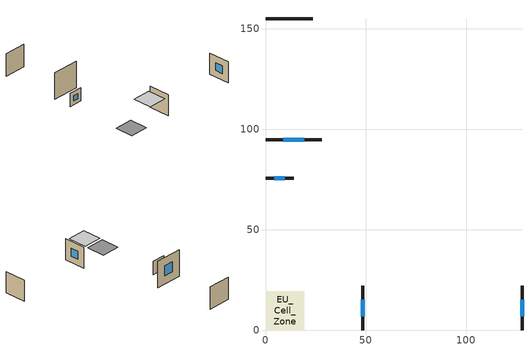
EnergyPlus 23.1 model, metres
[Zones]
EU_Cell_Zone
 floor othersidecoefficients (EU_IT.MidClim.AB.08.Gen.ReEx.001.001_floor_1_Construction): 0,0 19.26,0 19.26,19.26 0,19.26 z0
 wall outside (EU_IT.MidClim.AB.08.Gen.ReEx.001.001_wall_1_east_1_Construction): 48.52,0 48.52,22.17 z0:22.17
 wall outside (EU_IT.MidClim.AB.08.Gen.ReEx.001.001_wall_1_north_2_Construction): 0,75.7 14.02,75.7 z0:14.02
 wall outside (EU_IT.MidClim.AB.08.Gen.ReEx.001.001_wall_1_south_3_Construction): 28.05,94.72 0,94.72 z0:28.05
 wall outside (EU_IT.MidClim.AB.08.Gen.ReEx.001.001_wall_1_west_4_Construction): 127.77,22.17 127.77,0 z0:22.17
 wall othersidecoefficients (EU_IT.MidClim.AB.08.Gen.ReEx.001.001_wall_2_Construction): 23.51,154.95 0,154.95 z0:23.51
 window (EU_IT.MidClim.AB.08.Gen.ReEx.001.001_window_east_1_Construction): 48.52,6.98 48.52,15.2 z6.98:15.2
 window (EU_IT.MidClim.AB.08.Gen.ReEx.001.001_window_north_2_Construction): 4.41,75.7 9.61,75.7 z4.41:9.61
 window (EU_IT.MidClim.AB.08.Gen.ReEx.001.001_window_south_3_Construction): 19.22,94.72 8.83,94.72 z8.83:19.22
 window (EU_IT.MidClim.AB.08.Gen.ReEx.001.001_window_west_4_Construction): 127.77,15.2 127.77,6.98 z6.98:15.2
 ceiling othersidecoefficients (EU_IT.MidClim.AB.08.Gen.ReEx.001.001_roof_2_Construction): 24.26,0 43.52,0 43.52,19.26 24.26,19.26 z20
[Building]
EU Step8 Campaign Cell: North Axis=0; Terrain=City; Solar Distribution=FullExterior
[Site:Location]
Bologna: Latitude=44.5; Longitude=11.25; Time Zone=1; Elevation=37
[SizingPeriod:WeatherFileDays]
AnnualSizingPeriod: Begin Month=1; Begin Day of Month=1; End Month=12; End Day of Month=31; Use Weather File Daylight Saving Period=No; Use Weather File Rain and Snow Indicators=No
[MATERIAL]
EU_InternalMass_Material: Roughness=MediumRough; Thickness=0.1; Conductivity=1; Density=1800; Specific Heat=900; Thermal Absorptance=0.9; Solar Absorptance=0.7; Visible Absorptance=0.7
[MATERIAL:NOMASS] Roughness=MediumRough; Thermal Absorptance=0.9; Solar Absorptance=0.7; Visible Absorptance=0.7
Name | Thermal Resistance
EU_IT.MidClim.AB.08.Gen.ReEx.001.001_floor_1_NoMass | 3.09394
EU_IT.MidClim.AB.08.Gen.ReEx.001.001_roof_2_NoMass | 3.40333
EU_IT.MidClim.AB.08.Gen.ReEx.001.001_wall_1_east_1_NoMass; EU_IT.MidClim.AB.08.Gen.ReEx.001.001_wall_1_north_2_NoMass; EU_IT.MidClim.AB.08.Gen.ReEx.001.001_wall_1_south_3_NoMass; EU_IT.MidClim.AB.08.Gen.ReEx.001.001_wall_1_west_4_NoMass; EU_IT.MidClim.AB.08.Gen.ReEx.001.001_wall_2_NoMass | 3.00294
[WINDOWMATERIAL:SIMPLEGLAZINGSYSTEM] UFactor=2.15475; Solar Heat Gain Coefficient=0.67; Visible Transmittance=0.67
EU_IT.MidClim.AB.08.Gen.ReEx.001.001_window_east_1_SimpleGlazing; EU_IT.MidClim.AB.08.Gen.ReEx.001.001_window_north_2_SimpleGlazing; EU_IT.MidClim.AB.08.Gen.ReEx.001.001_window_south_3_SimpleGlazing; EU_IT.MidClim.AB.08.Gen.ReEx.001.001_window_west_4_SimpleGlazing
[CONSTRUCTION]
EU_IT.MidClim.AB.08.Gen.ReEx.001.001_floor_1_Construction: EU_IT.MidClim.AB.08.Gen.ReEx.001.001_floor_1_NoMass
EU_IT.MidClim.AB.08.Gen.ReEx.001.001_roof_2_Construction: EU_IT.MidClim.AB.08.Gen.ReEx.001.001_roof_2_NoMass
EU_IT.MidClim.AB.08.Gen.ReEx.001.001_wall_1_east_1_Construction: EU_IT.MidClim.AB.08.Gen.ReEx.001.001_wall_1_east_1_NoMass
EU_IT.MidClim.AB.08.Gen.ReEx.001.001_window_east_1_Construction: EU_IT.MidClim.AB.08.Gen.ReEx.001.001_window_east_1_SimpleGlazing
EU_IT.MidClim.AB.08.Gen.ReEx.001.001_wall_1_north_2_Construction: EU_IT.MidClim.AB.08.Gen.ReEx.001.001_wall_1_north_2_NoMass
EU_IT.MidClim.AB.08.Gen.ReEx.001.001_window_north_2_Construction: EU_IT.MidClim.AB.08.Gen.ReEx.001.001_window_north_2_SimpleGlazing
EU_IT.MidClim.AB.08.Gen.ReEx.001.001_wall_1_south_3_Construction: EU_IT.MidClim.AB.08.Gen.ReEx.001.001_wall_1_south_3_NoMass
EU_IT.MidClim.AB.08.Gen.ReEx.001.001_window_south_3_Construction: EU_IT.MidClim.AB.08.Gen.ReEx.001.001_window_south_3_SimpleGlazing
EU_IT.MidClim.AB.08.Gen.ReEx.001.001_wall_1_west_4_Construction: EU_IT.MidClim.AB.08.Gen.ReEx.001.001_wall_1_west_4_NoMass
EU_IT.MidClim.AB.08.Gen.ReEx.001.001_window_west_4_Construction: EU_IT.MidClim.AB.08.Gen.ReEx.001.001_window_west_4_SimpleGlazing
EU_IT.MidClim.AB.08.Gen.ReEx.001.001_wall_2_Construction: EU_IT.MidClim.AB.08.Gen.ReEx.001.001_wall_2_NoMass
EU_InternalMass_Construction: EU_InternalMass_Material
[ZONE]
EU_Cell_Zone: Type=1; Multiplier=1; Ceiling Height=0.55133; Volume=8199.1; Floor Area=2124.5; Part of Total Floor Area=Yes
[INTERNALMASS]
EU_Cell_Zone_EU_InternalMass: Construction=EU_InternalMass_Construction; Zone or ZoneList=EU_Cell_Zone; Surface Area=2124.5
[SURFACEPROPERTY:OTHERSIDECOEFFICIENTS] Combined ConvectiveRadiative Film Coefficient=0; Constant Temperature=0; Constant Temperature Coefficient=0; Ground Temperature Coefficient=0; Wind Speed Coefficient=0; Sinusoidal Variation of Constant Temperature Coefficient=No; Period of Sinusoidal Variation=24; Previous Other Side Temperature Coefficient=0
Name | External DryBulb Temperature Coefficient | Zone Air Temperature Coefficient
EU_IT.MidClim.AB.08.Gen.ReEx.001.001_floor_1_b0.454959 | 0.454959 | 0.545041
EU_IT.MidClim.AB.08.Gen.ReEx.001.001_roof_2_b0.917431 | 0.917431 | 0.0825688
EU_IT.MidClim.AB.08.Gen.ReEx.001.001_wall_1_east_1_b1; EU_IT.MidClim.AB.08.Gen.ReEx.001.001_wall_1_north_2_b1; EU_IT.MidClim.AB.08.Gen.ReEx.001.001_wall_1_south_3_b1; EU_IT.MidClim.AB.08.Gen.ReEx.001.001_wall_1_west_4_b1 | 1 | 0
EU_IT.MidClim.AB.08.Gen.ReEx.001.001_wall_2_b0.907441 | 0.907441 | 0.092559
[OTHEREQUIPMENT]
EU_Step8_InternalGain_it__IT.MidClim.AB.08.Gen.ReEx.001.001__f015_f015: Fuel Type=Electricity; Zone or ZoneList or Space or SpaceList=EU_Cell_Zone; Schedule=EU_Step8_GainSchedule_it__IT.MidClim.AB.08.Gen.ReEx.001.001__f015_f015; Design Level Calculation Method=Watts/Area; Power per Zone Floor Area=1; Fraction Latent=0; Fraction Radiant=0; Fraction Lost=0; Carbon Dioxide Generation Rate=0; EndUse Subcategory=EU_Step8_InternalGains
[ZONEVENTILATION:DESIGNFLOWRATE]
EU_ConstantAir_EU_Cell_Zone: Zone or ZoneList or Space or SpaceList=EU_Cell_Zone; Schedule=EU_AlwaysOn; Design Flow Rate Calculation Method=AirChanges/Hour; Air Changes per Hour=0.489716; Ventilation Type=Natural; Fan Pressure Rise=0; Fan Total Efficiency=1; Constant Term Coefficient=1; Temperature Term Coefficient=0; Velocity Term Coefficient=0; Velocity Squared Term Coefficient=0; Minimum Indoor Temperature=-100; Maximum Indoor Temperature=100; Delta Temperature=-100; Minimum Outdoor Temperature=-100; Maximum Outdoor Temperature=100; Maximum Wind Speed=40
[HVACTEMPLATE:THERMOSTAT]
EU_HeatOnly_EU_Cell_Zone: Constant Heating Setpoint=20; Constant Cooling Setpoint=50
[HVACTEMPLATE:ZONE:IDEALLOADSAIRSYSTEM]
EU_Cell_Zone: Template Thermostat=EU_HeatOnly_EU_Cell_Zone; System Availability Schedule=EU_AlwaysOn; Maximum Heating Supply Air Temperature=50; Minimum Cooling Supply Air Temperature=13; Maximum Heating Supply Air Humidity Ratio=0.0156; Minimum Cooling Supply Air Humidity Ratio=0.0077; Heating Limit=NoLimit; Cooling Limit=NoLimit; Heating Availability Schedule=EU_AlwaysOn; Cooling Availability Schedule=EU_CoolingOff; Dehumidification Control Type=ConstantSensibleHeatRatio; Cooling Sensible Heat Ratio=0.7; Dehumidification Setpoint=60; Humidification Control Type=None; Humidification Setpoint=30; Outdoor Air Method=None; Outdoor Air Flow Rate per Person=0.00944; Outdoor Air Flow Rate per Zone Floor Area=0; Outdoor Air Flow Rate per Zone=0; Demand Controlled Ventilation Type=None; Outdoor Air Economizer Type=NoEconomizer; Heat Recovery Type=None; Sensible Heat Recovery Effectiveness=0.7; Latent Heat Recovery Effectiveness=0.65
[SIZING:ZONE]
EU_Cell_Zone: Zone Cooling Design Supply Air Temperature Input Method=SupplyAirTemperature; Zone Cooling Design Supply Air Temperature=13; Zone Heating Design Supply Air Temperature Input Method=SupplyAirTemperature; Zone Heating Design Supply Air Temperature=50; Zone Cooling Design Supply Air Humidity Ratio=0.008; Zone Heating Design Supply Air Humidity Ratio=0.008; Cooling Design Air Flow Method=DesignDay; Cooling Design Air Flow Rate=0; Cooling Minimum Air Flow per Zone Floor Area=0.000762; Cooling Minimum Air Flow=0; Cooling Minimum Air Flow Fraction=0.2; Heating Design Air Flow Method=DesignDay; Heating Design Air Flow Rate=0; Heating Maximum Air Flow per Zone Floor Area=0.002032; Heating Maximum Air Flow=0.141576; Heating Maximum Air Flow Fraction=0.3; Account for Dedicated Outdoor Air System=No; Dedicated Outdoor Air System Control Strategy=NeutralSupplyAir; Dedicated Outdoor Air Low Setpoint Temperature for Design=autosize; Dedicated Outdoor Air High Setpoint Temperature for Design=autosize; Zone Load Sizing Method=Sensible Load Only No Latent Load; Zone Latent Cooling Design Supply Air Humidity Ratio Input Method=HumidityRatioDifference; Zone Cooling Design Supply Air Humidity Ratio Difference=0.005; Zone Latent Heating Design Supply Air Humidity Ratio Input Method=HumidityRatioDifference; Zone Humidification Design Supply Air Humidity Ratio Difference=0.005
[SCHEDULE:CONSTANT]
Name | Hourly Value
EU_AlwaysOn | 1
EU_CoolingOff | 0
[SCHEDULE:FILE]
EU_Step8_GainSchedule_it__IT.MidClim.AB.08.Gen.ReEx.001.001__f015_f015: File=C:\Users\o_iseri\Desktop\OpenUBEM\openubem\outputs\eu_certified_rerun_2026-08-28\rep1\schedules\it__IT.MidClim.AB.08.Gen.ReEx.001.001__f015.csv; Column Number=1; Rows to Skip at Top=0; Number of Hours of Data=8760; Column Separator=Comma; Interpolate to Timestep=No; Minutes per Item=60; Adjust Schedule for Daylight Savings=Yes
